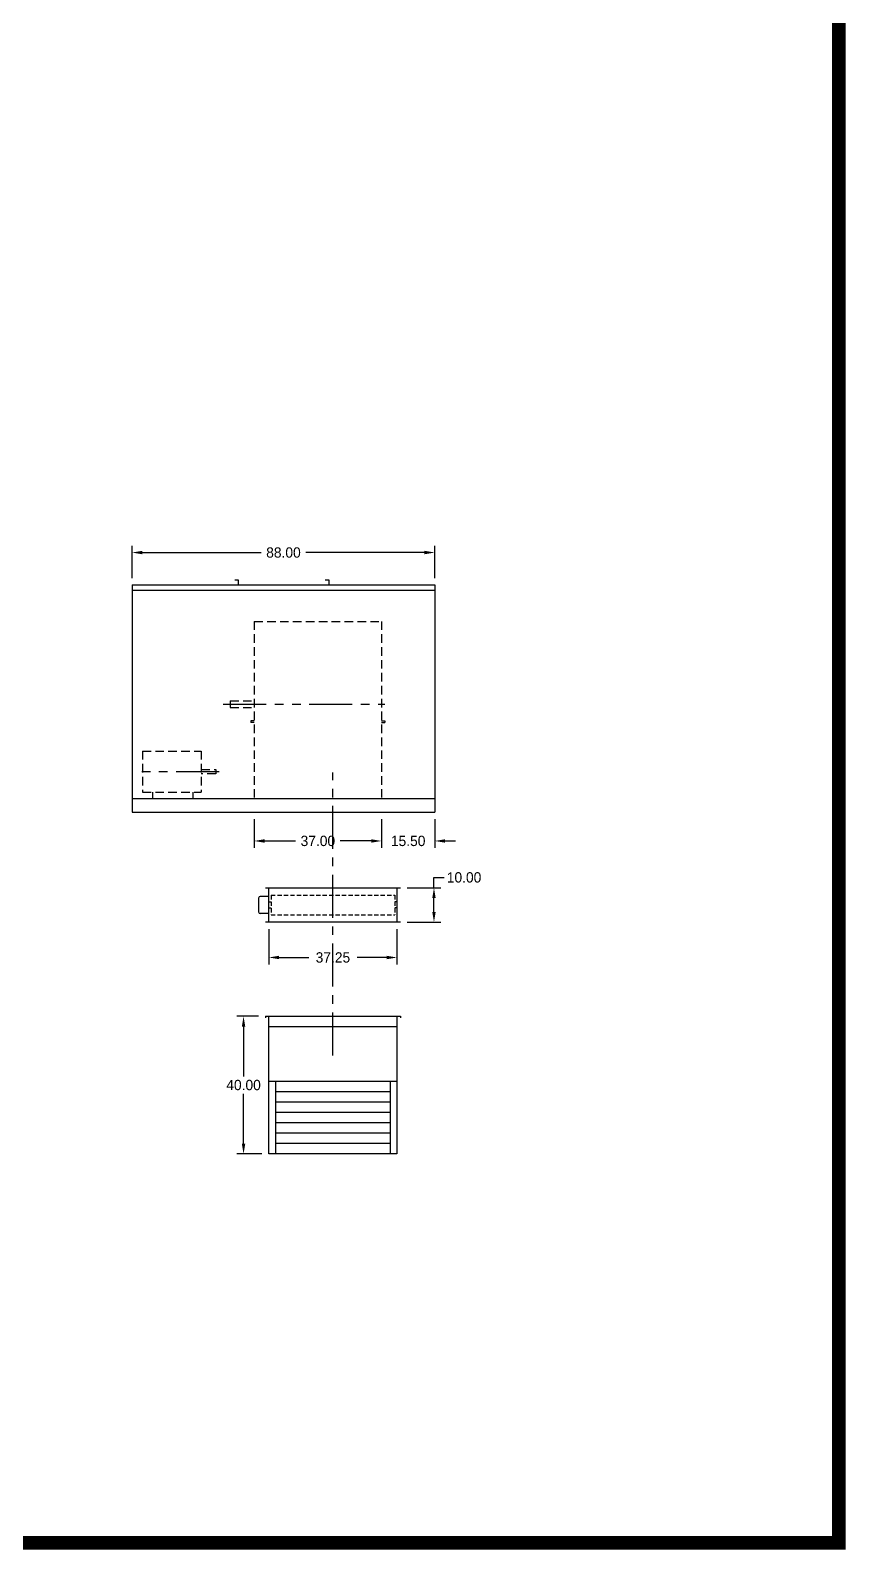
# Model space of a CAD drawing. Header units: inches. Extents: x 3 to 694, y -805 to 78.
# Drawn here: x 456.9 to 693.9, y -804.8 to -363.2 of the extents above; entities that cross this region are included whole.
import ezdxf

# ---------------------------------------------------------------- set-up
doc = ezdxf.new("R2010")
doc.units = ezdxf.units.IN
doc.header["$LTSCALE"] = 10
doc.header["$MEASUREMENT"] = 0
for name, pattern in [('CENTER', [2, 1.25, -0.25, 0.25, -0.25]), ('HIDDEN', [0.375, 0.25, -0.125]), ('PHANTOM', [2.5, 1.25, -0.25, 0.25, -0.25, 0.25, -0.25])]:
    doc.linetypes.add(name, pattern=pattern)
for name, color, linetype in [('centerline', 2, 'CENTER'), ('DISC-DAMPER', 5, 'Continuous'), ('OBJECT', 5, 'Continuous'), ('RAM30UNIT', 3, 'Continuous')]:
    doc.layers.add(name, color=color, linetype=linetype)
doc.layers.add('TEXT', color=7, linetype='Continuous', lineweight=40)
doc.dimstyles.new('DIMENSIONS', dxfattribs={"dimscale": 0, "dimtxt": 3, "dimasz": 3, "dimexe": 2, "dimexo": 2, "dimgap": 1, "dimtad": 0, "dimtih": 1, "dimtoh": 1, "dimzin": 0, "dimdsep": 46, "dimtxsty": 'Standard', "dimcen": 0.09, "dimclrd": 256, "dimclre": 256, "dimclrt": 1, "dimadec": 0, "dimazin": 0, "dimtfac": 1, "dimtofl": 0, "dimtmove": 0, "dimatfit": 3, "dimfxl": 0, "dimtolj": 1, "dimtzin": 0, "dimarcsym": 0})

# ---------------------------------------------------------------- blocks, each defined once
blk = doc.blocks.new('*D58')
at = {"layer": 'DEFPOINTS', "color": 0}
for p in [(518.84, -649.77), (525.19, -649.77), (526.19, -689.77)]:
    blk.add_point(p, dxfattribs=at)
at = {"layer": 'RAM30UNIT', "lineweight": -2}
for p, q in [((523.19, -649.77), (516.84, -649.77)), ((518.84, -652.77), (518.84, -667.27)), ((518.84, -686.77), (518.84, -672.27)), ((524.19, -689.77), (516.84, -689.77))]:
    blk.add_line(p, q, dxfattribs=at)
at = {"layer": 'RAM30UNIT'}
for points in [[(518.34, -652.77), (519.34, -652.77), (518.84, -649.77)], [(518.34, -686.77), (519.34, -686.77), (518.84, -689.77)]]:
    blk.add_solid(points, dxfattribs=at)
at = {"layer": 'RAM30UNIT', "color": 1, "insert": (518.84, -669.77), "char_height": 3, "attachment_point": 5}
blk.add_mtext('\\A1;40.00', dxfattribs=at)
blk = doc.blocks.new('*D68')
at = {"layer": 'DEFPOINTS', "color": 0}
for p in [(526.19, -622.41), (563.44, -622.41), (563.44, -632.68)]:
    blk.add_point(p, dxfattribs=at)
at = {"layer": 'RAM30UNIT', "lineweight": -2}
for p, q in [((526.19, -624.41), (526.19, -634.68)), ((563.44, -624.41), (563.44, -634.68)), ((529.19, -632.68), (537.82, -632.68)), ((560.44, -632.68), (551.82, -632.68))]:
    blk.add_line(p, q, dxfattribs=at)
at = {"layer": 'RAM30UNIT'}
for points in [[(529.19, -632.18), (529.19, -633.18), (526.19, -632.68)], [(560.44, -632.18), (560.44, -633.18), (563.44, -632.68)]]:
    blk.add_solid(points, dxfattribs=at)
at = {"layer": 'RAM30UNIT', "color": 1, "insert": (544.82, -632.68), "char_height": 3, "attachment_point": 5}
blk.add_mtext('\\A1;37.25', dxfattribs=at)
blk = doc.blocks.new('*D69')
at = {"layer": 'DEFPOINTS', "color": 0}
for p in [(564.44, -612.41), (574.19, -612.41), (564.44, -622.41)]:
    blk.add_point(p, dxfattribs=at)
at = {"layer": 'RAM30UNIT', "lineweight": -2}
for p, q in [((574.19, -612.41), (574.19, -609.41)), ((574.19, -609.41), (577.19, -609.41)), ((566.44, -612.41), (576.19, -612.41)), ((574.19, -619.41), (574.19, -615.41)), ((566.44, -622.41), (576.19, -622.41))]:
    blk.add_line(p, q, dxfattribs=at)
at = {"layer": 'RAM30UNIT'}
for points in [[(573.69, -615.41), (574.69, -615.41), (574.19, -612.41)], [(573.69, -619.41), (574.69, -619.41), (574.19, -622.41)]]:
    blk.add_solid(points, dxfattribs=at)
at = {"layer": 'RAM30UNIT', "color": 1, "insert": (582.94, -609.41), "char_height": 3, "attachment_point": 5}
blk.add_mtext('\\A1;10.00', dxfattribs=at)
blk = doc.blocks.new('*D147')
at = {"layer": 'DEFPOINTS', "color": 0}
for p in [(574.44, -514.96), (486.44, -524.36), (574.44, -524.36)]:
    blk.add_point(p, dxfattribs=at)
at = {"layer": 'RAM30UNIT', "lineweight": -2}
for p, q in [((486.44, -522.36), (486.44, -512.96)), ((489.44, -514.96), (523.94, -514.96)), ((571.44, -514.96), (536.94, -514.96)), ((574.44, -522.36), (574.44, -512.96))]:
    blk.add_line(p, q, dxfattribs=at)
at = {"layer": 'RAM30UNIT'}
for points in [[(489.44, -514.46), (489.44, -515.46), (486.44, -514.96)], [(571.44, -514.46), (571.44, -515.46), (574.44, -514.96)]]:
    blk.add_solid(points, dxfattribs=at)
at = {"layer": 'RAM30UNIT', "color": 1, "insert": (530.44, -514.96), "char_height": 3, "attachment_point": 5}
blk.add_mtext('\\A1;88.00', dxfattribs=at)
blk = doc.blocks.new('*D148')
at = {"layer": 'DEFPOINTS', "color": 0}
for p in [(558.94, -590.46), (574.44, -590.46), (574.44, -598.81)]:
    blk.add_point(p, dxfattribs=at)
at = {"layer": 'RAM30UNIT', "lineweight": -2}
for p, q in [((558.94, -592.46), (558.94, -600.81)), ((574.44, -592.46), (574.44, -600.81)), ((555.94, -598.81), (552.94, -598.81)), ((577.44, -598.81), (580.44, -598.81))]:
    blk.add_line(p, q, dxfattribs=at)
at = {"layer": 'RAM30UNIT'}
for points in [[(555.94, -598.31), (555.94, -599.31), (558.94, -598.81)], [(577.44, -598.31), (577.44, -599.31), (574.44, -598.81)]]:
    blk.add_solid(points, dxfattribs=at)
at = {"layer": 'RAM30UNIT', "color": 1, "insert": (566.69, -598.81), "char_height": 3, "attachment_point": 5}
blk.add_mtext('\\A1;15.50', dxfattribs=at)
blk = doc.blocks.new('*D149')
at = {"layer": 'DEFPOINTS', "color": 0}
for p in [(521.94, -590.46), (558.94, -590.46), (521.94, -598.81)]:
    blk.add_point(p, dxfattribs=at)
at = {"layer": 'RAM30UNIT', "lineweight": -2}
for p, q in [((521.94, -592.46), (521.94, -600.81)), ((558.94, -592.46), (558.94, -600.81)), ((524.94, -598.81), (533.94, -598.81)), ((555.94, -598.81), (546.94, -598.81))]:
    blk.add_line(p, q, dxfattribs=at)
at = {"layer": 'RAM30UNIT'}
for points in [[(524.94, -598.31), (524.94, -599.31), (521.94, -598.81)], [(555.94, -598.31), (555.94, -599.31), (558.94, -598.81)]]:
    blk.add_solid(points, dxfattribs=at)
at = {"layer": 'RAM30UNIT', "color": 1, "insert": (540.44, -598.81), "char_height": 3, "attachment_point": 5}
blk.add_mtext('\\A1;37.00', dxfattribs=at)

msp = doc.modelspace()

# ---------------------------------------------------------------- linework, layer by layer
at = {"layer": 'centerline'}
msp.add_line((544.82, -661.134), (544.82, -578.908), dxfattribs=at)
at = {"layer": 'DISC-DAMPER'}
for p, q in [((525.195, -612.415), (564.445, -612.415)), ((526.195, -622.415), (526.195, -612.415)), ((563.445, -612.415), (563.445, -622.415)), ((564.445, -622.415), (525.195, -622.415))]:
    msp.add_line(p, q, dxfattribs=at)
at = {"layer": 'DISC-DAMPER', "ltscale": 8}
for p, q in [((523.195, -615.415), (523.195, -619.415)), ((526.195, -614.915), (523.695, -614.915)), ((526.195, -619.915), (523.695, -619.915))]:
    msp.add_line(p, q, dxfattribs=at)
at = {"layer": 'DISC-DAMPER', "color": 4, "linetype": 'HIDDEN', "ltscale": 8}
for p, q in [((526.195, -616.54), (526.82, -616.54)), ((526.195, -618.29), (526.82, -618.29)), ((563.445, -616.54), (562.82, -616.54)), ((563.445, -618.29), (562.82, -618.29))]:
    msp.add_line(p, q, dxfattribs=at)
at = {"layer": 'DISC-DAMPER', "color": 4, "linetype": 'HIDDEN', "ltscale": 0.5}
for p, q in [((526.82, -614.586), (562.82, -614.586)), ((526.82, -614.586), (526.82, -620.243)), ((562.82, -614.586), (562.82, -620.243)), ((526.82, -620.243), (562.82, -620.243))]:
    msp.add_line(p, q, dxfattribs=at)
at = {"layer": 'DISC-DAMPER', "ltscale": 8}
for centre, start, end in [((523.695, -615.415), 90, 180), ((523.695, -619.415), 180, 270)]:
    msp.add_arc(centre, 0.5, start, end, dxfattribs=at)
at = {"layer": 'OBJECT'}
for p, q in [((486.445, -524.356), (486.445, -590.462)), ((486.445, -524.356), (574.445, -524.356)), ((516.278, -522.856), (517.278, -522.856)), ((517.278, -522.856), (517.278, -524.356)), ((542.611, -522.856), (543.611, -522.856)), ((543.611, -522.856), (543.611, -524.356)), ((574.445, -524.356), (574.445, -590.462)), ((486.445, -525.856), (574.445, -525.856)), ((486.445, -586.462), (574.445, -586.462)), ((486.445, -590.462), (574.445, -590.462)), ((525.195, -649.767), (564.445, -649.767)), ((525.195, -649.767), (525.195, -650.267)), ((526.195, -689.767), (526.195, -649.767)), ((526.195, -652.767), (563.445, -652.767)), ((563.445, -649.767), (563.445, -689.767)), ((564.445, -649.767), (564.445, -650.267)), ((563.445, -668.767), (526.195, -668.767)), ((528.195, -689.767), (528.195, -668.767)), ((561.445, -668.767), (561.445, -689.767)), ((561.445, -671.767), (528.195, -671.767)), ((561.445, -674.767), (528.195, -674.767)), ((561.445, -677.767), (528.195, -677.767)), ((561.445, -680.767), (528.195, -680.767)), ((561.445, -683.767), (528.195, -683.767)), ((561.445, -686.767), (528.195, -686.767)), ((563.445, -689.767), (526.195, -689.767))]:
    msp.add_line(p, q, dxfattribs=at)
at = {"layer": 'OBJECT', "color": 4, "linetype": 'HIDDEN'}
for p, q in [((521.945, -534.962), (558.945, -534.962)), ((521.945, -534.962), (521.945, -586.462)), ((558.945, -534.962), (558.945, -586.462)), ((514.945, -558.025), (521.945, -558.025)), ((514.945, -558.025), (514.945, -560.025)), ((514.945, -560.025), (521.945, -560.025)), ((520.945, -563.9), (520.945, -564.4)), ((521.945, -563.9), (520.945, -563.9)), ((521.945, -564.4), (520.945, -564.4)), ((558.945, -563.9), (559.945, -563.9)), ((558.945, -564.4), (559.945, -564.4)), ((559.945, -563.9), (559.945, -564.4)), ((489.445, -572.662), (489.445, -584.662)), ((489.445, -572.662), (506.545, -572.662)), ((506.545, -572.662), (506.545, -584.662)), ((506.545, -578.062), (510.745, -578.062)), ((510.745, -578.062), (510.745, -579.262)), ((510.745, -579.262), (506.545, -579.262)), ((489.445, -584.662), (506.545, -584.662)), ((492.445, -586.462), (492.445, -584.662)), ((504.145, -586.462), (504.145, -584.662))]:
    msp.add_line(p, q, dxfattribs=at)
at = {"layer": 'OBJECT', "color": 191, "linetype": 'PHANTOM'}
for p, q in [((512.945, -559.025), (559.945, -559.025)), ((511.745, -578.662), (488.445, -578.662))]:
    msp.add_line(p, q, dxfattribs=at)
at = {"layer": 'TEXT', "color": 3, "const_width": 4}
msp.add_lwpolyline([(4.995, 11.458), (4.995, -802.818), (691.859, -802.818), (691.859, 11.458), (4.995, 11.458)], dxfattribs=at)

# ---------------------------------------------------------------- dimensions: what is measured, and where the dimension line sits
at = {"layer": 'RAM30UNIT'}
for base, p1, p2, picture, middle in [((574.445, -514.962), (486.445, -524.356), (574.445, -524.356), '*D147', (530.445, -514.962)), ((521.945, -598.805), (558.945, -590.462), (521.945, -590.462), '*D149', (540.445, -598.805)), ((574.445, -598.805), (558.945, -590.462), (574.445, -590.462), '*D148', (566.695, -598.805)), ((563.445, -632.675), (526.195, -622.415), (563.445, -622.415), '*D68', (544.82, -632.675))]:
    dim = msp.add_linear_dim(base=base, p1=p1, p2=p2, dimstyle='DIMENSIONS', override={"dimscale": 1}, dxfattribs=at)
    dim.commit()
    dim.dimension.update_dxf_attribs({"geometry": picture, "text_midpoint": middle})
for base, p1, p2, picture, middle in [((574.195, -612.415), (564.445, -622.415), (564.445, -612.415), '*D69', (582.945, -609.415)), ((518.844, -649.767), (526.195, -689.767), (525.195, -649.767), '*D58', (518.844, -669.767))]:
    dim = msp.add_linear_dim(base=base, p1=p1, p2=p2, angle=90, dimstyle='DIMENSIONS', override={"dimscale": 1}, dxfattribs=at)
    dim.commit()
    dim.dimension.update_dxf_attribs({"geometry": picture, "text_midpoint": middle})

doc.saveas('drawing.dxf')
